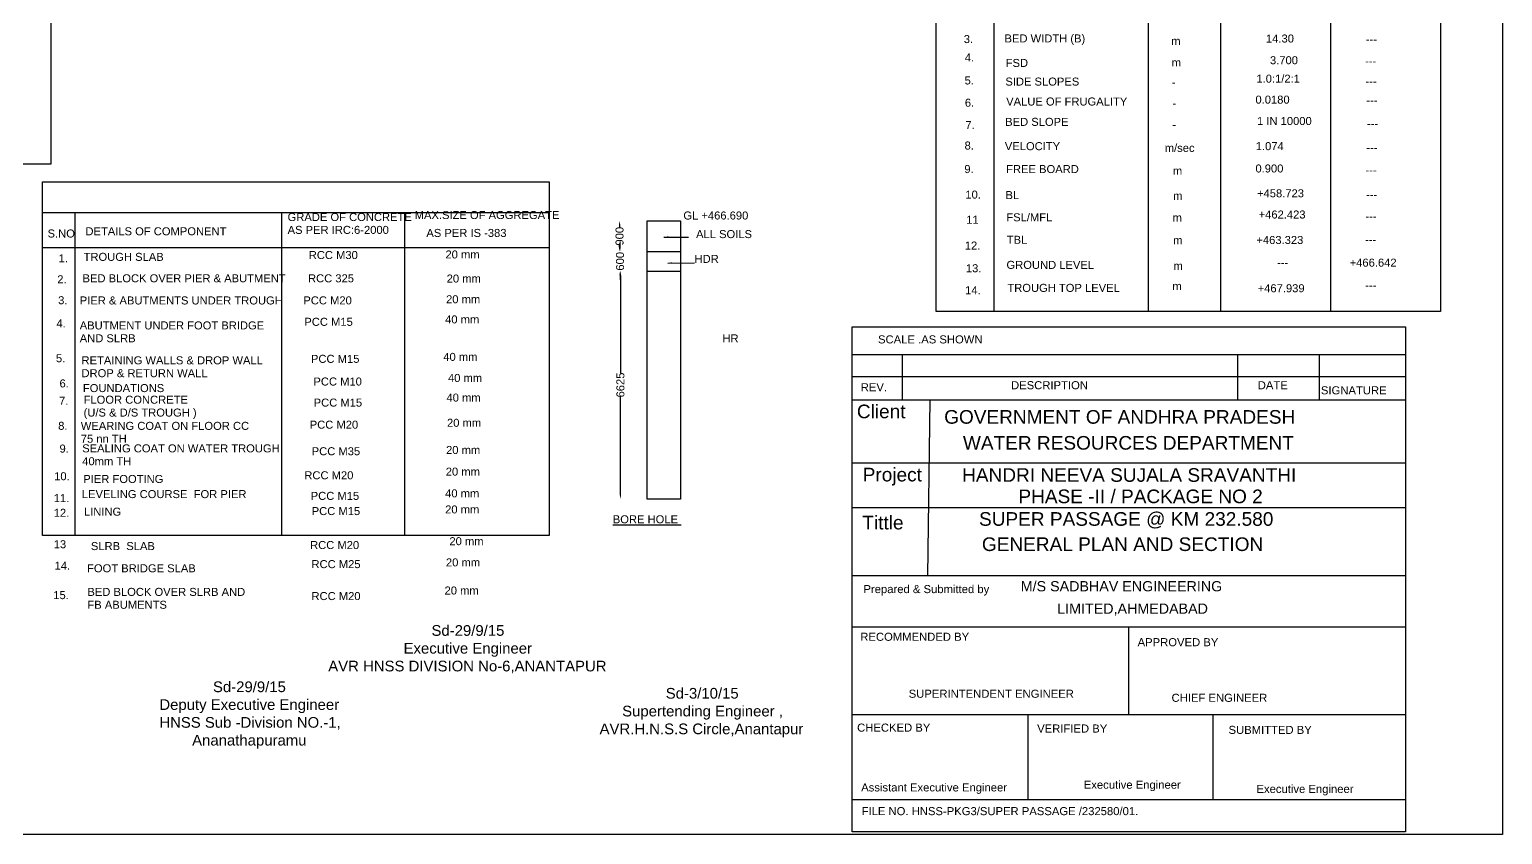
# Model space of a CAD drawing. Header units: millimetres. Extents: x 5124 to 5848355, y 2311 to 21025241.
# Drawn here: x 5806933 to 5848350, y 20967427 to 20990057 of the extents above; entities that cross this region are included whole.
import ezdxf

# ---------------------------------------------------------------- set-up
doc = ezdxf.new("R2010")
doc.units = ezdxf.units.MM
doc.header["$MEASUREMENT"] = 0
doc.layers.add('DIMENSION', color=2, linetype='Continuous')
doc.layers.add('TEXT', color=7, linetype='Continuous')
doc.styles.get("Standard").update_dxf_attribs({"font": 'arial.ttf', "height": 225})
doc.dimstyles.get("Standard").update_dxf_attribs({"dimtxt": 125, "dimasz": 125, "dimexe": 0.18, "dimexo": 0.0625, "dimgap": 0.09, "dimtad": 0, "dimdec": 0, "dimzin": 0, "dimdsep": 46, "dimtxsty": 'Standard', "dimcen": 0.09, "dimse1": 1, "dimse2": 1, "dimadec": 0, "dimazin": 0, "dimtfac": 1, "dimtdec": 0, "dimtofl": 0, "dimtmove": 0, "dimatfit": 3, "dimfxl": 0, "dimtolj": 1, "dimtzin": 0, "dimarcsym": 0})

# ---------------------------------------------------------------- blocks, each defined once
blk = doc.blocks.new('*D174')
at = {"layer": 'Defpoints', "color": 0, "transparency": 16777216}
for p in [(5824297, 20984677), (5823525, 20983815), (5824297, 20983815)]:
    blk.add_point(p, dxfattribs=at)
at = {"layer": 'TEXT', "color": 0, "lineweight": -2, "transparency": 16777216}
for p, q in [((5823525, 20984552), (5823525, 20984494)), ((5823525, 20983940), (5823525, 20983998))]:
    blk.add_line(p, q, dxfattribs=at)
at = {"layer": 'TEXT', "color": 0, "transparency": 16777216}
for points in [[(5823505, 20984552), (5823546, 20984552), (5823525, 20984677)], [(5823505, 20983940), (5823546, 20983940), (5823525, 20983815)]]:
    blk.add_solid(points, dxfattribs=at)
at = {"layer": 'TEXT', "color": 0, "transparency": 16777216, "insert": (5823525, 20984246), "char_height": 225, "attachment_point": 5, "rotation": 90}
blk.add_mtext('\\A1;900', dxfattribs=at)
blk = doc.blocks.new('*D175')
at = {"layer": 'Defpoints', "color": 0, "transparency": 16777216}
for p in [(5824297, 20983815), (5823538, 20983267), (5824297, 20983267)]:
    blk.add_point(p, dxfattribs=at)
at = {"layer": 'TEXT', "color": 0, "lineweight": -2, "transparency": 16777216}
for p, q in [((5823538, 20983940), (5823538, 20984065)), ((5823538, 20983142), (5823538, 20983017))]:
    blk.add_line(p, q, dxfattribs=at)
at = {"layer": 'TEXT', "color": 0, "transparency": 16777216}
for points in [[(5823517, 20983940), (5823559, 20983940), (5823538, 20983815)], [(5823517, 20983142), (5823559, 20983142), (5823538, 20983267)]]:
    blk.add_solid(points, dxfattribs=at)
at = {"layer": 'TEXT', "color": 0, "transparency": 16777216, "insert": (5823538, 20983541), "char_height": 225, "attachment_point": 5, "rotation": 90}
blk.add_mtext('\\A1;600', dxfattribs=at)
blk = doc.blocks.new('*D176')
at = {"layer": 'Defpoints', "color": 0, "transparency": 16777216}
for p in [(5824297, 20983267), (5823549, 20976859), (5824297, 20976859)]:
    blk.add_point(p, dxfattribs=at)
at = {"layer": 'TEXT', "color": 0, "lineweight": -2, "transparency": 16777216}
for p, q in [((5823549, 20983142), (5823549, 20980400)), ((5823549, 20976984), (5823549, 20979725))]:
    blk.add_line(p, q, dxfattribs=at)
at = {"layer": 'TEXT', "color": 0, "transparency": 16777216}
for points in [[(5823528, 20983142), (5823570, 20983142), (5823549, 20983267)], [(5823528, 20976984), (5823570, 20976984), (5823549, 20976859)]]:
    blk.add_solid(points, dxfattribs=at)
at = {"layer": 'TEXT', "color": 0, "transparency": 16777216, "insert": (5823549, 20980063), "char_height": 225, "attachment_point": 5, "rotation": 90}
blk.add_mtext('\\A1;6625', dxfattribs=at)

msp = doc.modelspace()

# ---------------------------------------------------------------- linework, layer by layer
at = {"layer": 'DIMENSION', "color": 0}
for points in [[(5832427.5, 21001849.5), (5846605.5, 21001849.5), (5846605.5, 20982125.9), (5832427.5, 20982125.9)], [(5786648.6, 20991092.9), (5807536.3, 20991092.9), (5807536.3, 20986266.5), (5786648.6, 20986266.5)], [(5807302.5, 20985772.6), (5821548, 20985772.6), (5821548, 20975837.4), (5807302.5, 20975837.4)], [(5824296.8, 20984677.4), (5825242.6, 20984677.4), (5825242.6, 20976858.8), (5824296.8, 20976858.8)], [(5845623.8, 20967501.3), (5830067.6, 20967501.3), (5830067.6, 20981700.4), (5845623.8, 20981700.4)]]:
    msp.add_lwpolyline(points, close=True, dxfattribs=at)
for points in [[(5834047.8, 20992770), (5834047.8, 20982125.9)], [(5838399.6, 20982125.9), (5838399.6, 20992770)], [(5840417.5, 20992770), (5840417.5, 20982125.9)], [(5843511.5, 20992170.5), (5843511.5, 20982125.9)], [(5807302.5, 20984916.3), (5821548, 20984916.3)], [(5808208.7, 20984916.3), (5808208.7, 20975837.4)], [(5814020.6, 20984916.3), (5814020.6, 20975837.4)], [(5817477.1, 20984916.3), (5817477.1, 20975837.4)], [(5821548, 20983918.9), (5807302.5, 20983918.9)], [(5824296.8, 20983815.1), (5825242.6, 20983815.1)], [(5824296.8, 20983266.5), (5825242.6, 20983266.5)], [(5845623.8, 20980913.7), (5830067.6, 20980913.7)], [(5831473.3, 20980913.7), (5831473.3, 20979637.8)], [(5840899.6, 20980913.7), (5840899.6, 20979637.8)], [(5843197.8, 20980913.7), (5843197.8, 20979637.8)], [(5845623.8, 20980292.4), (5830067.6, 20980292.4)], [(5845623.8, 20979637.8), (5830067.6, 20979637.8)], [(5832192.4, 20974695), (5832258.5, 20979646.3)], [(5845623.8, 20977867.6), (5830067.6, 20977867.6)], [(5845623.8, 20974694.5), (5830067.6, 20974694.5)], [(5845623.8, 20973256), (5830067.6, 20973256)], [(5837845.7, 20970793), (5837845.7, 20973256)], [(5845623.8, 20970793), (5830067.6, 20970793)], [(5835011.2, 20968399.9), (5835011.2, 20970793)], [(5840213.3, 20968399.9), (5840213.3, 20970793)], [(5845623.8, 20968399.9), (5830067.6, 20968399.9)]]:
    msp.add_lwpolyline(points, dxfattribs=at)
at = {"layer": 'TEXT'}
msp.add_lwpolyline([(5765739.6, 21025229.7), (5848350.3, 21025229.7), (5848350.3, 20967427.4), (5765739.6, 20967427.4)], close=True, dxfattribs=at)
at = {"layer": 'TEXT', "color": 0}
msp.add_lwpolyline([(5845623.8, 20976613.9), (5830067.6, 20976613.9)], dxfattribs=at)

# ---------------------------------------------------------------- texts
at = {"layer": 'DIMENSION', "color": 0, "char_height": 300, "attachment_point": 1}
for s, insert, width in [('\\pi3282.5;Sd-29/9/15 \\P\\pi2498.1;Executive Engineer  \\P\\pi380.24;AVR HNSS DIVISION No-6,ANANTAPUR ', (5814953.9, 20973313.4), 8579.913), ('\\pi1725.3;Sd-29/9/15 \\P\\pi218.39;Deputy Executive Engineer  \\P\\pi217.98;HNSS Sub -Division NO.-1, \\P\\pi1140.1;Ananathapuramu ', (5810367.3, 20971729.9), 5465.559), ('\\pi2152.3;Sd-3/10/15 \\P\\pi927.65;Supertending Engineer , \\P\\pi291.94;AVR.H.N.S.S Circle,Anantapur ', (5822670.7, 20971547.8), 6319.484)]:
    msp.add_mtext(s, dxfattribs=dict(at, insert=insert, width=width))
at = {"layer": 'TEXT', "color": 0}
for s, height, p in [('3.', 225, (5833202.5, 20989674.8)), ('BED WIDTH (B)', 225, (5834348.1, 20989692.4)), ('m', 225, (5839036.3, 20989620.9)), ('14.30', 225, (5841699.3, 20989689.7)), ('---', 225, (5844508, 20989667.2)), ('4.', 225, (5833232.9, 20989157.9)), ('3.700', 225, (5841811.6, 20989079.7)), ('FSD', 225, (5834381.5, 20989003.7)), ('m', 225, (5839048, 20989016.1)), ('---', 225, (5844486, 20989055.5)), ('5.', 225, (5833225.3, 20988511.7)), ('SIDE SLOPES', 225, (5834371.5, 20988479.9)), ('-', 225, (5839053.3, 20988459.5)), ('1.0:1/2:1', 225, (5841429.9, 20988561.9)), ('---', 225, (5844498.6, 20988487.8)), ('6.', 225, (5833232.7, 20987885.6)), ('VALUE OF FRUGALITY', 225, (5834394.4, 20987919.4)), ('0.0180', 225, (5841402.8, 20987972.6)), ('---', 225, (5844520.5, 20987957.2)), ('-', 225, (5839068.8, 20987867.5)), ('7.', 225, (5833247.5, 20987259.8)), ('BED SLOPE ', 225, (5834366.3, 20987348)), ('-', 225, (5839065.7, 20987267.7)), ('1 IN 10000', 225, (5841447.7, 20987371.6)), ('---', 225, (5844539.4, 20987298.5)), ('8.', 225, (5833224.7, 20986682.1)), ('VELOCITY', 225, (5834356.9, 20986664.3)), ('m/sec', 225, (5838853.2, 20986614.9)), ('1.074', 225, (5841411.7, 20986665.2)), ('---', 225, (5844520.5, 20986621)), ('9.', 225, (5833217.1, 20986020.7)), ('FREE BOARD', 225, (5834394.2, 20986020.7)), ('m', 225, (5839082.3, 20985973.3)), ('0.900', 225, (5841402.7, 20986037.3)), ('---', 225, (5844498.5, 20985992)), ('+458.723', 225, (5841447.5, 20985339.6)), ('10.', 225, (5833247.2, 20985303.4)), ('BL', 225, (5834375.4, 20985289.1)), ('m', 225, (5839087.9, 20985267.5)), ('---', 225, (5844514.2, 20985303.4)), ('GRADE OF CONCRETE ', 225, (5814191, 20984672.3)), ('MAX.SIZE OF AGGREGATE', 225, (5817764.4, 20984728.1)), ('GL +466.690', 225, (5825318.4, 20984715.3)), ('11', 225, (5833270.1, 20984596.5)), ('FSL/MFL', 225, (5834398.7, 20984664.7)), ('m', 225, (5839073.7, 20984655.7)), ('+462.423', 225, (5841492.4, 20984743.1)), ('---', 225, (5844495.4, 20984696.5)), ('S.NO', 225, (5807443.1, 20984209.4)), ('DETAILS OF COMPONENT ', 225, (5808507.3, 20984271.5)), ('AS PER IRC:6-2000', 225, (5814191, 20984310.9)), ('AS PER IS -383', 225, (5818092.9, 20984225.4)), ('ALL SOILS ', 225, (5825675.9, 20984192.7)), ('12.', 225, (5833231.7, 20983871.2)), ('TBL', 225, (5834412.7, 20984032.5)), ('m', 225, (5839087.9, 20984020.8)), ('+463.323', 225, (5841429.5, 20984027.4)), ('---', 225, (5844485.9, 20984039.4)), ('1.', 225, (5807753.1, 20983512.4)), ('TROUGH SLAB ', 225, (5808455.4, 20983553)), ('RCC M30', 225, (5814785.9, 20983604.1)), ('20 mm', 225, (5818629.3, 20983620.7)), ('HDR ', 225, (5825632.3, 20983496)), ('GROUND LEVEL', 225, (5834403, 20983327.6)), ('---', 225, (5842013.2, 20983395)), ('+466.642', 225, (5844051.8, 20983390.3)), ('2.', 225, (5807715.5, 20982922.9)), ('BED BLOCK OVER PIER & ABUTMENT ', 225, (5808425.7, 20982950.1)), ('RCC 325', 225, (5814765.2, 20982949.4)), ('20 mm', 225, (5818664.1, 20982942.9)), ('13.', 225, (5833262.1, 20983232.7)), ('m', 225, (5839099.2, 20983298.4)), ('14.', 225, (5833239.1, 20982614.3)), ('TROUGH TOP LEVEL', 225, (5834428.6, 20982681)), ('m', 225, (5839067.9, 20982731.8)), ('+467.939', 225, (5841465.2, 20982670.4)), ('---', 225, (5844490, 20982753.8)), ('3.', 225, (5807740.5, 20982333.4)), ('PIER & ABUTMENTS UNDER TROUGH', 225, (5808346.6, 20982327.4)), ('PCC M20', 225, (5814634.1, 20982329)), ('20 mm', 225, (5818646.7, 20982360.7)), ('4.', 225, (5807690.3, 20981681.3)), ('ABUTMENT UNDER FOOT BRIDGE', 225, (5808346.6, 20981625.7)), ('PCC M15', 225, (5814661.8, 20981726.8)), ('40 mm', 225, (5818620.2, 20981794.8)), ('AND SLRB', 225, (5808346.6, 20981264.2)), ('HR ', 225, (5826417.2, 20981261.2)), ('SCALE .AS SHOWN ', 226.678, (5830792, 20981231.8)), ('5.', 225, (5807677.8, 20980703)), ('RETAINING WALLS & DROP WALL', 225, (5808396.1, 20980644.7)), ('PCC M15', 225, (5814848.1, 20980686.1)), ('40 mm', 225, (5818568.3, 20980741.4)), ('6.', 225, (5807778.6, 20979995.2)), ('DROP & RETURN WALL', 225, (5808396.1, 20980283.3)), ('PCC M10', 225, (5814917.1, 20980048.7)), ('40 mm', 225, (5818700.3, 20980149.1)), ('FOUNDATIONS', 225, (5808435.7, 20979863.9)), ('40 mm', 225, (5818658.8, 20979596.5)), ('REV.', 226.68, (5830305, 20979886.8)), ('DESCRIPTION ', 226.678, (5834530.7, 20979944)), ('DATE ', 226.68, (5841467.6, 20979943.9)), ('SIGNATURE ', 226.68, (5843243.8, 20979800.8)), ('7.', 225, (5807766, 20979506.1)), ('(U/S & D/S TROUGH )', 225, (5808455.5, 20979176.3)), ('FLOOR CONCRETE ', 225, (5808455.5, 20979537.8)), ('PCC M15', 225, (5814924, 20979456)), ('Client ', 383.09, (5830197, 20979129)), ('GOVERNMENT OF ANDHRA PRADESH ', 383.087, (5832651.4, 20978975)), ('8.', 225, (5807740.9, 20978803.7)), ('WEARING COAT ON FLOOR CC', 225, (5808377, 20978801.9)), ('PCC M20', 225, (5814813.7, 20978835.6)), ('20 mm', 225, (5818672.9, 20978888.9)), ('75 nn TH', 225, (5808377, 20978440.5)), ('WATER RESOURCES DEPARTMENT ', 383.087, (5833178.7, 20978246)), ('9.', 225, (5807778.6, 20978164.1)), ('SEALING COAT ON WATER TROUGH', 225, (5808416.5, 20978169.3)), ('PCC M35', 225, (5814868.8, 20978088.6)), ('20 mm', 225, (5818646.8, 20978124.1)), ('40mm TH', 225, (5808416.5, 20977807.9)), ('20 mm', 225, (5818638.1, 20977515.8)), ('Project ', 383.09, (5830360.8, 20977353)), ('HANDRI NEEVA SUJALA SRAVANTHI', 383.087, (5833156, 20977341.6)), ('10.', 225, (5807627.9, 20977386.5)), ('PIER FOOTING', 225, (5808446.2, 20977309.5)), ('RCC M20', 225, (5814661.8, 20977413.1)), ('11.', 225, (5807615.4, 20976772)), ('LEVELING COURSE  FOR PIER ', 225, (5808406.7, 20976884.4)), ('PCC M15', 225, (5814841.2, 20976834.1)), ('40 mm', 225, (5818620.7, 20976904.7)), ('PHASE -II / PACKAGE NO 2', 383.087, (5834739.4, 20976741.5)), ('12.', 225, (5807615.4, 20976358.1)), ('LINING ', 225, (5808466, 20976390.3)), ('PCC M15', 225, (5814868.8, 20976406.8)), ('20 mm', 225, (5818620.7, 20976453.4)), ('SUPER PASSAGE @ KM 232.580', 383.087, (5833631.3, 20976105.7)), ('%%UBORE HOLE ', 225, (5823334.2, 20976175.8)), ('Tittle ', 383.09, (5830349.5, 20976004)), ('13', 225, (5807615.5, 20975474.6)), ('SLRB  SLAB', 225, (5808660.3, 20975423.2)), ('RCC M20', 225, (5814823.6, 20975452.4)), ('20 mm', 225, (5818740.4, 20975559.8)), ('GENERAL PLAN AND SECTION ', 383.087, (5833712.6, 20975396.8)), ('14.', 225, (5807640.6, 20974872.6)), ('FOOT BRIDGE SLAB ', 225, (5808552.8, 20974798.7)), ('RCC M25', 225, (5814862.7, 20974915.8)), ('20 mm', 225, (5818642.7, 20974964.5)), ('20 mm', 225, (5818603.7, 20974174.2)), ('Prepared & Submitted by ', 226.678, (5830381.9, 20974213.6)), ('M/S SADBHAV ENGINEERING ', 287.348, (5834804.3, 20974263.5)), ('15.', 225, (5807602.9, 20974044.8)), ('BED BLOCK OVER SLRB AND ', 225, (5808562.6, 20974135.1)), ('FB ABUMENTS ', 225, (5808562.6, 20973773.7)), ('RCC M20', 225, (5814862.7, 20974018)), (' LIMITED,AHMEDABAD ', 287.348, (5835718.7, 20973633.9)), ('RECOMMENDED BY ', 226.678, (5830292.8, 20972873.1)), ('APPROVED BY ', 226.678, (5838090.1, 20972720.6)), ('SUPERINTENDENT ENGINEER ', 226.678, (5831653.8, 20971272.1)), ('CHIEF ENGINEER ', 226.678, (5839044.1, 20971157.8)), ('CHECKED BY ', 226.678, (5830203.7, 20970319.2)), ('VERIFIED BY ', 226.678, (5835266.3, 20970293.8)), ('SUBMITTED BY ', 226.678, (5840646.9, 20970255.6)), ('Assistant Executive Engineer  ', 226.678, (5830317.6, 20968638.8)), ('Executive Engineer', 226.678, (5836575.8, 20968715.1)), ('Executive Engineer', 226.678, (5841432.2, 20968595.9)), ('FILE NO. HNSS-PKG3/SUPER PASSAGE /232580/01.', 226.678, (5830330.1, 20967971.8))]:
    msp.add_text(s, height=height, dxfattribs=at).set_placement(p)

# ---------------------------------------------------------------- dimensions: what is measured, and where the dimension line sits
for p1, p2, distance, text, picture, middle in [((5824296.8, 20984677.4), (5824296.8, 20983815.1), -771.4, '900', '*D174', (5823525.4, 20984246.2)), ((5824296.8, 20983815.1), (5824296.8, 20983266.5), -758.6, '600', '*D175', (5823538.2, 20983540.8)), ((5824296.8, 20983266.5), (5824296.8, 20976858.8), -747.7, '6625', '*D176', (5823549, 20980062.7))]:
    dim = msp.add_aligned_dim(p1=p1, p2=p2, distance=distance, text=text, dimstyle='Standard', dxfattribs=at)
    dim.commit()
    dim.dimension.update_dxf_attribs({"geometry": picture, "text_midpoint": middle})

# ---------------------------------------------------------------- leaders
for points in [[(5824772.1, 20984223.1), (5825458.5, 20984223.1)], [(5824877.7, 20983492.2), (5825632.3, 20983496)]]:
    msp.add_leader(points, dimstyle='Standard', override={"dimgap": 0.09, "dimtad": 0}, dxfattribs=at)

doc.saveas('drawing.dxf')
